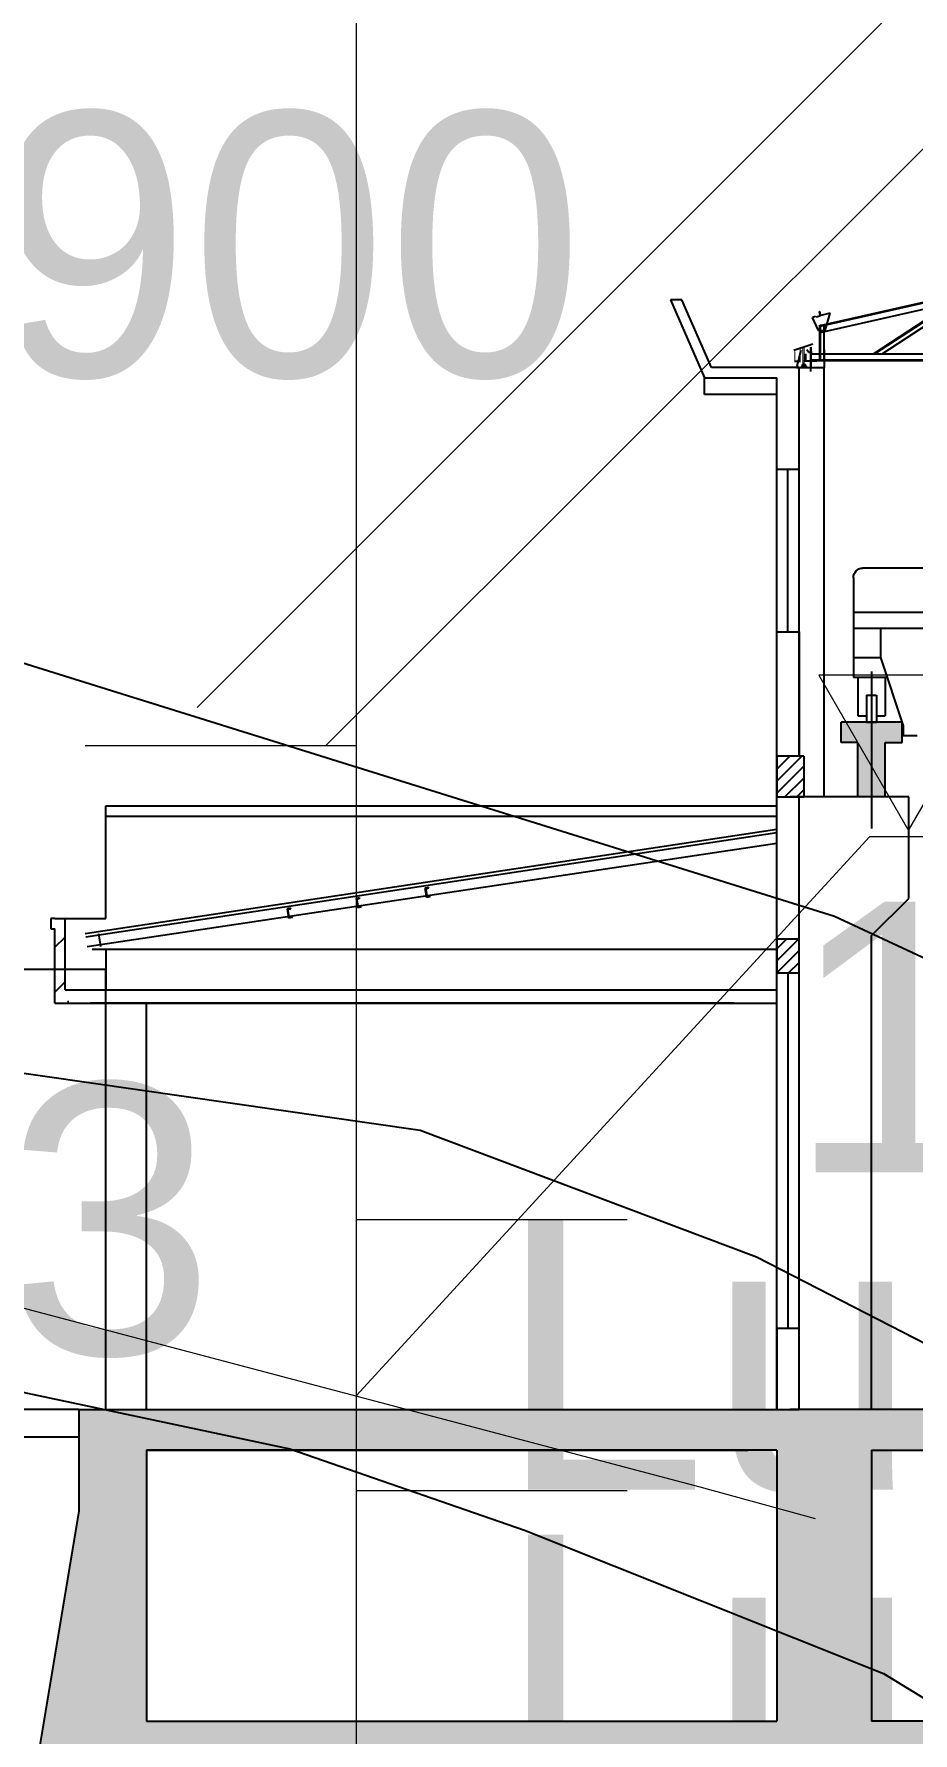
# Model space of a CAD drawing. Header units: inches. Extents: x 444671 to 463716, y 1783086 to 1794968.
# Drawn here: x 458194.8 to 458207.77, y 1784111.38 to 1784136.46 of the extents above; entities that cross this region are included whole.
import ezdxf

# ---------------------------------------------------------------- set-up
doc = ezdxf.new("R2010")
doc.units = ezdxf.units.IN
doc.header["$MEASUREMENT"] = 0
doc.linetypes.add('NG', pattern=[1.8, 0.8, -0.1, 0, -0.1, 0.8])
doc.layers.add('CONGTRINH', color=2, linetype='Continuous')
doc.layers.add('khoanmoi', color=3, linetype='Continuous')
for name, color, linetype, lineweight in [('doi', 33, 'Continuous', 25), ('DVL', 7, 'Continuous', 18), ('nuocngam', 5, 'Continuous', 20), ('tham', 145, 'Continuous', 13), ('thoc', 252, 'Continuous', 13)]:
    doc.layers.add(name, color=color, linetype=linetype, lineweight=lineweight)
doc.styles.add('25', font='', dxfattribs={"height": 5})
doc.styles.add('VNTHUONG', font='')
doc.styles.get('25').set_extended_font_data('.VnArial')
doc.styles.get('VNTHUONG').set_extended_font_data('.VnTime')
doc.linetypes.add('_lA1', pattern='A,2,-0.2,["x",Standard,S=0.1,R=0,X=-0.1,Y=-0.05],-0.1', length=2.3)
doc.linetypes.add('_lA2', pattern='A,2,-0.2,["xx",Standard,S=0.1,R=0,X=-0.1,Y=-0.05],-0.18', length=2.38)
doc.linetypes.add('_lB', pattern='A,2,-0.2,["xxx",Standard,S=0.1,R=0,X=-0.1,Y=-0.05],-0.26', length=2.46)
pattern_1 = [(44.999997, (457271.76783, 1784072.3153), (-0.088388352, 0.088388342), [])]

msp = doc.modelspace()

# ---------------------------------------------------------------- hatches: boundary and pattern name
at = {"layer": 'CONGTRINH'}
h = msp.add_hatch(dxfattribs=at)
h.set_pattern_fill('BETONGCT', color=256, scale=100, style=0)
h.set_pattern_definition([(50, (457271.7678, 1784072.3153), (0.7172602, -0.06275213), [0.075, -0.825]), (355, (457271.7678, 1784072.3153), (-0.13875134, 0.7521921), [0.06, -0.66000003]), (100.4514, (457271.8276, 1784072.3101), (0.5785094, 0.6894395), [0.0637402, -0.70114207]), (46.1842, (457271.7678, 1784072.5153), (1.0672411, -0.165519), [0.1125, -1.2375]), (96.6356, (457271.8568, 1784072.5015), (0.9346627, 0.9741178), [0.0956103, -1.0517129]), (351.1842, (457271.7678, 1784072.5153), (0.934662, 0.9741185), [0.09, -0.99]), (21, (457271.8678, 1784072.4653), (0.59690708, -0.40261886), [0.075, -0.825]), (326, (457271.8678, 1784072.4653), (0.24331534, 0.72515), [0.06, -0.66]), (71.4514, (457271.9176, 1784072.43175), (0.84022267, 0.32253047), [0.0637402, -0.70114207]), (37.499997, (457271.76783, 1784072.3153), (0.012159856, 0.33289383), [0, -0.652, 0, -0.67, 0, -0.6625]), (7.5, (457271.76783, 1784072.3153), (0.26306955, 0.39441168), [0, -0.38200002, 0, -0.63700003, 0, -0.25250001]), (327.500003, (457271.54483, 1784072.3153), (0.53382246, -0.02255487), [0, -0.25, 0, -0.78000001, 0, -1.03500001]), (317.500003, (457271.44483, 1784072.3153), (0.5831862, 0.10010498), [0, -0.325, 0, -0.518, 0, -0.735]), (44.999997, (457271.76783, 1784072.3153), (-0.3535534, 0.35355337), []), (44.999997, (457271.76783, 1784072.66885), (-0.3535534, 0.35355337), [])])
h.paths.add_polyline_path([(458224.663, 1784126.3015), (458224.213, 1784126.3015), (458224.213, 1784126.0015), (458224.463, 1784126.0015), (458224.463, 1784125.2015), (458224.663, 1784125.2015)])
h.paths.add_polyline_path([(458224.863, 1784126.0015), (458225.113, 1784126.0015), (458225.113, 1784126.3015), (458224.663, 1784126.3015), (458224.663, 1784125.2015), (458224.863, 1784125.2015)])
h.paths.add_polyline_path([(458207.6131, 1784126.3015), (458207.1631, 1784126.3015), (458207.1631, 1784125.2015), (458207.3631, 1784125.2015), (458207.3631, 1784126.0015), (458207.6131, 1784126.0015)])
h.paths.add_polyline_path([(458207.1631, 1784126.3015), (458206.7131, 1784126.3015), (458206.7131, 1784126.0015), (458206.9631, 1784126.0015), (458206.9631, 1784125.2015), (458207.1631, 1784125.2015)])
h = msp.add_hatch(dxfattribs=at)
h.set_pattern_fill('ANSI31', color=256, scale=1000, style=0)
h.set_pattern_definition(pattern_1)
h.paths.add_polyline_path([(458205.7631, 1784125.8015), (458206.0931, 1784125.8015), (458206.0931, 1784125.2015), (458205.7631, 1784125.2015)])
h.paths.add_polyline_path([(458206.0931, 1784125.8015), (458206.1631, 1784125.8015), (458206.1631, 1784125.2015), (458206.0931, 1784125.2015)])
h = msp.add_hatch(dxfattribs=at)
h.set_pattern_fill('SACNCR', color=256, scale=5000, style=0)
h.set_pattern_definition([(45, (458206.57566, 1784035.66964), (-0.3314563, 0.3314563), []), (45, (458206.9071, 1784035.66964), (-0.3314563, 0.3314563), [0, -0.46875])])
edge = h.paths.add_edge_path()
edge.add_line((458195.1131, 1784122.4531), (458195.1131, 1784122.1531))
edge.add_line((458195.1131, 1784122.1531), (458195.6131, 1784122.1531))
edge.add_line((458195.6131, 1784122.1531), (458195.6131, 1784122.3199))
edge.add_ellipse((458195.7066, 1784122.4028), major_axis=(-0.0884, 0.0884), ratio=1, start_angle=68.47083, end_angle=86.58922, ccw=False)
edge.add_line((458195.592, 1784122.3531), (458195.2631, 1784122.3531))
edge.add_line((458195.2631, 1784122.3531), (458195.2631, 1784123.4031))
edge.add_line((458195.2631, 1784123.4031), (458195.1882, 1784123.4031))
edge.add_line((458195.1882, 1784123.4031), (458195.1132, 1784123.4031))
edge.add_line((458195.1132, 1784123.4031), (458195.0532, 1784123.4031))
edge.add_line((458195.0532, 1784123.4031), (458195.0532, 1784123.2531))
edge.add_line((458195.0532, 1784123.2531), (458195.1131, 1784123.2531))
edge.add_line((458195.1131, 1784123.2531), (458195.1131, 1784122.4531))
h = msp.add_hatch(dxfattribs=at)
h.set_pattern_fill('ANSI31', color=256, scale=1000, style=0)
h.set_pattern_definition(pattern_1)
h.paths.add_polyline_path([(458205.7631, 1784123.1011), (458206.0931, 1784123.1011), (458206.0931, 1784122.6011), (458205.7631, 1784122.6011)])
h = msp.add_hatch(dxfattribs=at)
h.set_pattern_fill('BETONGCT', color=256, scale=200, style=0)
h.set_pattern_definition([(50, (457271.7678, 1784018.2081), (1.4345204, -0.1255043), [0.15, -1.65]), (355, (457271.7678, 1784018.2081), (-0.2775027, 1.5043842), [0.12, -1.32]), (100.4514, (457271.8874, 1784018.1977), (1.1570188, 1.378879), [0.1274804, -1.4022841]), (46.1842, (457271.7678, 1784018.6081), (2.1344822, -0.331038), [0.225, -2.475]), (96.6356, (457271.9457, 1784018.5805), (1.8693255, 1.9482356), [0.1912206, -2.103426]), (351.1842, (457271.7678, 1784018.6081), (1.869324, 1.948237), [0.18, -1.98]), (21, (457271.9678, 1784018.5081), (1.1938142, -0.8052377), [0.15, -1.65]), (326, (457271.9678, 1784018.5081), (0.4866307, 1.4503), [0.12, -1.32]), (71.4514, (457272.0673, 1784018.441), (1.6804453, 0.645061), [0.1274804, -1.4022841]), (37.499997, (457271.7678, 1784018.2081), (0.0243197, 0.66578766), [0, -1.304, 0, -1.34, 0, -1.325]), (7.5, (457271.7678, 1784018.2081), (0.5261391, 0.78882337), [0, -0.76400003, 0, -1.27400006, 0, -0.505]), (327.5, (457271.3218, 1784018.2081), (1.06764492, -0.04510974), [0, -0.5, 0, -1.56, 0, -2.07]), (317.5, (457271.1218, 1784018.2081), (1.1663724, 0.20020995), [0, -0.65, 0, -1.036, 0, -1.47]), (45, (457271.7678, 1784018.2081), (-0.7071068, 0.7071067), []), (45, (457271.7678, 1784018.9152), (-0.7071068, 0.7071067), [])])
h.paths.add_polyline_path([(458196.4631, 1784110.9531), (458205.7631, 1784110.9531), (458205.7631, 1784107.1531), (458207.1631, 1784107.1531), (458207.1631, 1784107.7969), (458207.1631, 1784110.9531), (458213.2627, 1784110.9531), (458213.2627, 1784107.1531), (458207.1631, 1784107.1531), (458207.1631, 1784106.5531), (458212.363, 1784106.5531), (458212.363, 1784102.3531), (458207.1631, 1784102.3531), (458207.1631, 1784102.9517), (458205.0135, 1784102.9517), (458205.6631, 1784100.3531), (458212.663, 1784100.3531), (458213.363, 1784097.5531), (458228.563, 1784097.5531), (458229.313, 1784099.0531), (458223.363, 1784099.0531), (458220.863, 1784099.5531), (458214.963, 1784099.5531), (458214.963, 1784106.2031), (458215.2628, 1784106.8681), (458215.2628, 1784108.6029), (458216.413, 1784109.1029), (458216.413, 1784109.5986), (458213.8627, 1784109.6029), (458213.8627, 1784116.1531), (458195.4631, 1784116.1531), (458195.4631, 1784114.6531), (458194.2131, 1784107.1531), (458196.4631, 1784107.1531)])
h.paths.add_polyline_path([(458196.4631, 1784111.5531), (458196.4631, 1784115.5531), (458205.7631, 1784115.5531), (458205.7631, 1784111.5531)], flags=16)
h.paths.add_polyline_path([(458207.1631, 1784111.5531), (458207.1631, 1784115.5531), (458213.2627, 1784115.5531), (458213.2627, 1784111.5531)], flags=16)
edge = h.paths.add_edge_path(flags=16)
edge.add_ellipse((458214.0272, 1784105.3529), major_axis=(0.2096, 0.2096), ratio=1, start_angle=135, end_angle=315, ccw=False)
edge.add_ellipse((458214.0272, 1784105.3529), major_axis=(-0.2096, 0.2096), ratio=1, start_angle=-135, end_angle=45, ccw=False)
h.paths.add_polyline_path([(458226.813, 1784102.8031), (458226.813, 1784103.8031), (458226.263, 1784104.3031), (458226.263, 1784111.5531), (458226.063, 1784111.5531), (458226.063, 1784116.1531), (458222.8632, 1784116.1531), (458222.8632, 1784111.2029), (458222.8632, 1784109.6029), (458220.3132, 1784109.5986), (458220.3132, 1784109.1029), (458221.4632, 1784108.6029), (458221.4632, 1784106.9024), (458221.7632, 1784106.2031), (458221.7632, 1784102.8031)])
edge = h.paths.add_edge_path(flags=16)
edge.add_ellipse((458223.0501, 1784105.3529), major_axis=(-0.4269, 0.4269), ratio=1, start_angle=-135, end_angle=45, ccw=False)
edge.add_ellipse((458223.0501, 1784105.3529), major_axis=(-0.4269, 0.4269), ratio=1, start_angle=45, end_angle=225, ccw=False)
h.paths.add_polyline_path([(458223.463, 1784107.1531), (458223.463, 1784110.9531), (458224.663, 1784110.9531), (458224.663, 1784107.1531)], flags=16)
h.paths.add_polyline_path([(458223.4632, 1784111.5531), (458224.663, 1784111.5531), (458224.663, 1784115.5531), (458223.4632, 1784115.5531)], flags=17)

# ---------------------------------------------------------------- linework, layer by layer
for p, q in [((458216.313, 1784134.4002), (458206.4001, 1784132.1562)), ((458216.1993, 1784134.3638), (458206.4001, 1784132.146)), ((458216.1437, 1784134.2587), (458206.4001, 1784132.0537)), ((458204.3638, 1784132.5414), (458204.1984, 1784132.5414)), ((458204.1984, 1784132.5414), (458204.6998, 1784131.3895)), ((458204.8, 1784131.5395), (458204.3638, 1784132.5414)), ((458206.4049, 1784132.3111), (458206.393, 1784132.363)), ((458206.395, 1784132.3663), (458206.3982, 1784132.367)), ((458206.4139, 1784132.2988), (458206.3982, 1784132.367)), ((458206.5501, 1784132.3404), (458206.4165, 1784132.3096)), ((458206.4801, 1784132.0874), (458206.5501, 1784132.3404)), ((458207.1926, 1784131.7435), (458208.2137, 1784132.41)), ((458207.2072, 1784131.7435), (458208.2182, 1784132.4035)), ((458207.3184, 1784131.7435), (458208.2534, 1784132.3524)), ((458206.3385, 1784132.2917), (458206.2898, 1784132.2805)), ((458206.3801, 1784132.0874), (458206.2898, 1784132.2805)), ((458206.3408, 1784132.282), (458206.3385, 1784132.2917)), ((458206.3457, 1784132.2831), (458206.3449, 1784132.2863)), ((458206.3469, 1784132.2895), (458206.3989, 1784132.3015)), ((458206.3801, 1784132.0874), (458206.4801, 1784132.0874)), ((458206.4001, 1784132.1674), (458206.4631, 1784132.1674)), ((458206.4001, 1784131.6315), (458206.4001, 1784132.1674)), ((458206.4081, 1784131.6315), (458206.4081, 1784132.1674)), ((458206.4187, 1784132.2999), (458206.4165, 1784132.3096)), ((458206.4631, 1784131.6315), (458206.4631, 1784132.1674)), ((458206.0176, 1784131.7975), (458206.2949, 1784131.8875)), ((458206.2616, 1784131.8401), (458206.2616, 1784131.5395)), ((458206.2696, 1784131.8426), (458206.2696, 1784131.5395)), ((458206.0252, 1784131.7679), (458206.0352, 1784131.7679)), ((458206.0252, 1784131.7529), (458206.0352, 1784131.7529)), ((458206.0252, 1784131.7379), (458206.0352, 1784131.7379)), ((458206.0252, 1784131.7229), (458206.0352, 1784131.7229)), ((458206.0252, 1784131.7079), (458206.0352, 1784131.7079)), ((458206.0252, 1784131.6929), (458206.0352, 1784131.6929)), ((458206.0252, 1784131.6779), (458206.0352, 1784131.6779)), ((458206.0252, 1784131.6629), (458206.0352, 1784131.6629)), ((458206.0252, 1784131.6479), (458206.0352, 1784131.6479)), ((458206.0252, 1784131.6329), (458206.0352, 1784131.6329)), ((458206.0376, 1784131.6315), (458206.1006, 1784131.6315)), ((458206.0656, 1784131.5629), (458206.1256, 1784131.7975)), ((458206.1032, 1784131.8129), (458206.1132, 1784131.8129)), ((458206.1032, 1784131.7979), (458206.1132, 1784131.7979)), ((458206.1032, 1784131.7829), (458206.1132, 1784131.7829)), ((458206.1032, 1784131.7679), (458206.1132, 1784131.7679)), ((458206.1032, 1784131.7529), (458206.1132, 1784131.7529)), ((458206.1032, 1784131.7379), (458206.1132, 1784131.7379)), ((458206.1032, 1784131.7229), (458206.1132, 1784131.7229)), ((458206.1032, 1784131.7079), (458206.1132, 1784131.7079)), ((458206.1032, 1784131.6929), (458206.1132, 1784131.6929)), ((458206.1032, 1784131.6779), (458206.1132, 1784131.6779)), ((458206.1032, 1784131.6629), (458206.1132, 1784131.6629)), ((458206.1032, 1784131.6479), (458206.1132, 1784131.6479)), ((458206.1032, 1784131.6329), (458206.1132, 1784131.6329)), ((458206.1356, 1784131.5707), (458206.1356, 1784131.5559)), ((458206.1436, 1784131.8109), (458206.1536, 1784131.8109)), ((458206.1436, 1784131.7959), (458206.1536, 1784131.7959)), ((458206.1436, 1784131.7809), (458206.1536, 1784131.7809)), ((458206.1436, 1784131.7679), (458206.1536, 1784131.7679)), ((458206.1436, 1784131.7529), (458206.1536, 1784131.7529)), ((458206.1436, 1784131.7379), (458206.1536, 1784131.7379)), ((458206.1436, 1784131.7229), (458206.1536, 1784131.7229)), ((458206.1436, 1784131.7079), (458206.1536, 1784131.7079)), ((458206.1436, 1784131.6929), (458206.1536, 1784131.6929)), ((458206.1436, 1784131.6779), (458206.1536, 1784131.6779)), ((458206.1436, 1784131.6629), (458206.1536, 1784131.6629)), ((458206.1436, 1784131.6479), (458206.1536, 1784131.6479)), ((458206.1436, 1784131.6329), (458206.1536, 1784131.6329)), ((458206.1436, 1784131.6179), (458206.1536, 1784131.6179)), ((458206.1436, 1784131.6029), (458206.1536, 1784131.6029)), ((458206.1436, 1784131.5879), (458206.1536, 1784131.5879)), ((458206.1504, 1784131.5559), (458206.1504, 1784131.5708)), ((458206.1756, 1784131.5957), (458206.1556, 1784131.5957)), ((458206.1556, 1784131.5957), (458206.1556, 1784131.5757)), ((458206.1756, 1784131.5757), (458206.1556, 1784131.5757)), ((458206.1716, 1784131.8109), (458206.1616, 1784131.8109)), ((458206.1716, 1784131.7959), (458206.1616, 1784131.7959)), ((458206.1716, 1784131.7809), (458206.1616, 1784131.7809)), ((458206.1716, 1784131.7679), (458206.1616, 1784131.7679)), ((458206.1716, 1784131.7529), (458206.1616, 1784131.7529)), ((458206.1716, 1784131.7379), (458206.1616, 1784131.7379)), ((458206.1716, 1784131.7229), (458206.1616, 1784131.7229)), ((458206.1716, 1784131.7079), (458206.1616, 1784131.7079)), ((458206.1716, 1784131.6929), (458206.1616, 1784131.6929)), ((458206.1716, 1784131.6779), (458206.1616, 1784131.6779)), ((458206.1716, 1784131.6629), (458206.1616, 1784131.6629)), ((458206.1716, 1784131.6479), (458206.1616, 1784131.6479)), ((458206.1716, 1784131.6179), (458206.1616, 1784131.6179)), ((458206.1716, 1784131.6029), (458206.1616, 1784131.6029)), ((458206.1716, 1784131.5879), (458206.1616, 1784131.5879)), ((458206.1751, 1784131.636), (458206.1751, 1784131.644)), ((458206.1851, 1784131.644), (458206.1751, 1784131.644)), ((458206.3576, 1784131.636), (458206.1751, 1784131.636)), ((458206.1756, 1784131.5957), (458206.1756, 1784131.5757)), ((458206.1808, 1784131.5559), (458206.1808, 1784131.5708)), ((458206.1896, 1784131.7435), (458206.1896, 1784131.6435)), ((458206.1956, 1784131.5707), (458206.1956, 1784131.5559)), ((458206.1973, 1784131.6366), (458206.1973, 1784131.644)), ((458206.2312, 1784131.7685), (458206.2092, 1784131.8003)), ((458206.2123, 1784131.6366), (458206.2123, 1784131.644)), ((458206.2273, 1784131.6366), (458206.2273, 1784131.644)), ((458206.2312, 1784131.7685), (458206.2863, 1784131.7685)), ((458206.2423, 1784131.6366), (458206.2423, 1784131.644)), ((458206.2516, 1784131.5729), (458206.2616, 1784131.5729)), ((458206.2573, 1784131.6366), (458206.2573, 1784131.644)), ((458206.2656, 1784131.48), (458206.2656, 1784131.8157)), ((458206.2696, 1784131.7435), (458216.1725, 1784131.7435)), ((458206.2696, 1784131.6535), (458216.313, 1784131.6535)), ((458216.313, 1784131.6435), (458206.2696, 1784131.6435)), ((458206.2796, 1784131.5729), (458206.2696, 1784131.5729)), ((458206.2723, 1784131.6366), (458206.2723, 1784131.644)), ((458206.3633, 1784131.6435), (458225.5256, 1784131.6435)), ((458206.4631, 1784131.8001), (458206.4631, 1784131.5395)), ((458204.6998, 1784131.3895), (458205.7631, 1784131.3895)), ((458204.6998, 1784131.1396), (458204.6998, 1784131.3895)), ((458206.0931, 1784131.5395), (458204.8, 1784131.5395)), ((458205.7631, 1784116.1531), (458205.7631, 1784131.3895)), ((458206.0656, 1784131.5629), (458206.0656, 1784131.5275)), ((458206.0656, 1784131.5395), (458206.4631, 1784131.5395)), ((458206.0931, 1784131.5395), (458206.4631, 1784131.5395)), ((458206.0931, 1784125.8015), (458206.0931, 1784131.5395)), ((458206.0931, 1784125.8015), (458206.0931, 1784131.5395)), ((458206.1188, 1784131.5477), (458206.1188, 1784131.5395)), ((458206.1188, 1784131.5477), (458206.2124, 1784131.5477)), ((458206.1285, 1784131.5557), (458206.1285, 1784131.5477)), ((458206.2043, 1784131.5557), (458206.1285, 1784131.5557)), ((458206.1285, 1784131.5477), (458206.2043, 1784131.5477)), ((458206.2043, 1784131.5477), (458206.2043, 1784131.5557)), ((458206.2124, 1784131.5477), (458206.2124, 1784131.5395)), ((458206.2516, 1784131.5579), (458206.2616, 1784131.5579)), ((458206.2516, 1784131.5429), (458206.2616, 1784131.5429)), ((458206.2796, 1784131.5579), (458206.2696, 1784131.5579)), ((458206.2796, 1784131.5429), (458206.2696, 1784131.5429)), ((458206.3857, 1784131.5395), (458206.3857, 1784131.5275)), ((458206.4631, 1784125.2015), (458206.4631, 1784131.5395)), ((458205.7631, 1784131.1396), (458204.6998, 1784131.1396)), ((458205.7631, 1784130.0395), (458206.0931, 1784130.0395)), ((458205.9281, 1784127.6395), (458205.9281, 1784130.0395)), ((458214.4132, 1784128.5789), (458207.0298, 1784128.5789)), ((458206.8965, 1784128.4352), (458206.8965, 1784126.9699)), ((458214.4132, 1784127.9247), (458206.8965, 1784127.9247)), ((458205.7631, 1784125.2015), (458205.7631, 1784127.6395)), ((458205.7631, 1784127.6395), (458206.0931, 1784127.6395)), ((458206.0931, 1784127.6395), (458206.0931, 1784125.8015)), ((458214.4132, 1784127.6882), (458206.8965, 1784127.6882)), ((458207.2965, 1784127.6882), (458207.2965, 1784127.2572)), ((458206.8965, 1784127.2572), (458207.2965, 1784127.2572)), ((458207.1631, 1784127.0523), (458207.1631, 1784124.7348)), ((458207.2965, 1784127.2572), (458207.6298, 1784126.2516)), ((458206.8965, 1784126.9699), (458207.3917, 1784126.9699)), ((458206.9631, 1784126.9699), (458206.9631, 1784126.3952)), ((458207.3631, 1784126.9699), (458207.3631, 1784126.3952)), ((458207.0881, 1784126.7015), (458207.0881, 1784126.3015)), ((458207.0881, 1784126.7015), (458207.2381, 1784126.7015)), ((458207.2381, 1784126.7015), (458207.2381, 1784126.3015)), ((458206.7131, 1784126.0015), (458206.7131, 1784126.3015)), ((458207.6131, 1784126.3015), (458206.7131, 1784126.3015)), ((458206.9631, 1784126.3952), (458207.0881, 1784126.3952)), ((458207.0881, 1784126.3015), (458207.2381, 1784126.3015)), ((458207.2381, 1784126.3952), (458207.3631, 1784126.3952)), ((458207.6131, 1784126.0015), (458207.6131, 1784126.3015)), ((458207.6298, 1784126.2516), (458207.6298, 1784126.1079)), ((458207.6298, 1784126.1079), (458207.8381, 1784126.1079)), ((458206.1631, 1784125.8015), (458205.7631, 1784125.8015)), ((458205.7631, 1784125.8015), (458205.7631, 1784125.2015)), ((458206.1631, 1784125.8015), (458206.1631, 1784125.2015)), ((458206.9631, 1784126.0015), (458206.7131, 1784126.0015)), ((458206.9631, 1784125.2015), (458206.9631, 1784126.0015)), ((458207.3631, 1784126.0015), (458207.6131, 1784126.0015)), ((458207.3631, 1784125.2015), (458207.3631, 1784126.0015)), ((458195.8631, 1784123.4031), (458195.8631, 1784125.0676)), ((458195.8631, 1784125.0676), (458205.7631, 1784125.0676)), ((458205.7631, 1784125.2015), (458206.1631, 1784125.2015)), ((458207.7116, 1784125.2015), (458205.9631, 1784125.2015)), ((458206.0931, 1784116.1531), (458206.0931, 1784125.2015)), ((458207.3631, 1784125.2015), (458206.9631, 1784125.2015)), ((458207.7116, 1784123.7015), (458207.7116, 1784125.2015)), ((458195.8631, 1784124.9176), (458205.7631, 1784124.9176)), ((458205.7631, 1784124.7178), (458195.5601, 1784123.1786)), ((458205.7631, 1784124.6672), (458195.5676, 1784123.1292)), ((458195.5885, 1784122.9906), (458205.7631, 1784124.516)), ((458200.6251, 1784123.8619), (458200.5732, 1784123.8541)), ((458200.5732, 1784123.8541), (458200.5939, 1784123.7157)), ((458200.5857, 1784123.8299), (458200.5988, 1784123.7425)), ((458200.5988, 1784123.8495), (458200.6244, 1784123.8558)), ((458200.6251, 1784123.8619), (458200.6257, 1784123.8578)), ((458198.5913, 1784123.5551), (458198.5394, 1784123.5473)), ((458198.5394, 1784123.5473), (458198.5602, 1784123.4089)), ((458198.565, 1784123.5427), (458198.5906, 1784123.549)), ((458198.5913, 1784123.5551), (458198.5919, 1784123.551)), ((458199.6082, 1784123.7085), (458199.5563, 1784123.7007)), ((458199.5563, 1784123.7007), (458199.577, 1784123.5623)), ((458199.5688, 1784123.6765), (458199.5819, 1784123.5891)), ((458199.629, 1784123.5701), (458199.577, 1784123.5623)), ((458199.5819, 1784123.6961), (458199.6075, 1784123.7024)), ((458199.6001, 1784123.5742), (458199.6265, 1784123.5757)), ((458199.6082, 1784123.7085), (458199.6088, 1784123.7044)), ((458199.629, 1784123.5701), (458199.6283, 1784123.5742)), ((458200.6459, 1784123.7235), (458200.5939, 1784123.7157)), ((458200.617, 1784123.7276), (458200.6434, 1784123.7291)), ((458200.6459, 1784123.7235), (458200.6452, 1784123.7276)), ((458207.1631, 1784123.153), (458207.7116, 1784123.7015)), ((458195.1132, 1784123.4031), (458195.0532, 1784123.4031)), ((458195.0532, 1784123.4031), (458195.0532, 1784123.2531)), ((458195.1132, 1784123.4031), (458195.1132, 1784123.4031)), ((458195.1132, 1784123.4031), (458195.2631, 1784123.4031)), ((458195.1882, 1784123.4031), (458195.8631, 1784123.4031)), ((458195.2631, 1784122.3531), (458195.2631, 1784123.4031)), ((458198.5519, 1784123.5231), (458198.565, 1784123.4357)), ((458198.6117, 1784123.419), (458198.5598, 1784123.4111)), ((458198.5829, 1784123.4231), (458198.6093, 1784123.4246)), ((458198.6117, 1784123.419), (458198.6111, 1784123.4231)), ((458195.0532, 1784123.2531), (458195.1131, 1784123.2531)), ((458195.1131, 1784122.4531), (458195.1131, 1784123.2531)), ((458195.7885, 1784122.9906), (458195.7601, 1784123.1786)), ((458206.0931, 1784123.1011), (458205.7631, 1784123.1011)), ((458205.7631, 1784123.1011), (458205.7631, 1784122.6011)), ((458206.0931, 1784122.6011), (458206.0931, 1784123.1011)), ((458207.1631, 1784116.1531), (458207.1631, 1784123.153)), ((458195.6631, 1784122.9531), (458205.7631, 1784122.9531)), ((458195.8631, 1784122.9531), (458195.8631, 1784122.3531)), ((458195.8631, 1784122.6531), (458187.8631, 1784122.6531)), ((458195.8631, 1784116.1531), (458195.8631, 1784122.6531)), ((458205.7631, 1784122.6011), (458206.0931, 1784122.6011)), ((458205.9281, 1784122.6011), (458205.9281, 1784117.3531)), ((458195.1131, 1784122.1531), (458195.1131, 1784122.4531)), ((458195.2631, 1784122.3531), (458195.8631, 1784122.3531)), ((458195.6631, 1784122.3531), (458205.7631, 1784122.3531)), ((458195.1131, 1784122.1531), (458195.8631, 1784122.1531)), ((458195.6383, 1784122.1531), (458205.7631, 1784122.1531)), ((458205.1383, 1784122.1531), (458195.6383, 1784122.1531)), ((458196.4631, 1784116.1531), (458196.4631, 1784122.1531)), ((458206.0931, 1784117.3531), (458205.7631, 1784117.3531)), ((458205.7631, 1784117.3531), (458205.7631, 1784116.1531)), ((458206.0931, 1784116.1531), (458206.0931, 1784117.3531)), ((458195.4631, 1784116.1531), (458184.9895, 1784116.1531)), ((458195.4631, 1784116.1531), (458195.4631, 1784114.6531)), ((458195.4631, 1784116.1531), (458205.9382, 1784116.1531)), ((458205.7631, 1784116.1531), (458206.0931, 1784116.1531)), ((458207.1631, 1784116.1531), (458205.9631, 1784116.1531)), ((458213.8627, 1784116.1531), (458207.1631, 1784116.1531)), ((458196.4631, 1784115.5531), (458196.4631, 1784111.5531)), ((458205.7631, 1784115.5531), (458196.4631, 1784115.5531)), ((458196.4631, 1784115.5531), (458205.3382, 1784115.5531)), ((458205.7631, 1784115.5531), (458205.7631, 1784111.5531)), ((458207.1631, 1784115.5531), (458207.1631, 1784111.5531)), ((458207.1631, 1784115.5531), (458213.2627, 1784115.5531)), ((458195.4631, 1784114.6531), (458193.9631, 1784105.653)), ((458196.4631, 1784111.5531), (458205.7631, 1784111.5531)), ((458213.2627, 1784111.5531), (458207.1631, 1784111.5531))]:
    msp.add_line(p, q, dxfattribs=at)
msp.add_lwpolyline([(458140.763, 1784115.7529), (458195.4631, 1784115.7529)], dxfattribs=at)
for centre, major_axis, ratio, start_param, end_param in [((458206.3956, 1784132.3636), (0.00191, 0.00191), 1, 1.0113574, 2.5821537), ((458206.3475, 1784132.2869), (0.00191, 0.00191), 1, 1.0113574, 2.5821537), ((458206.3971, 1784132.3093), (-0.00566, 0.00566), 1, 2.5821537, 4.15295), ((458206.1656, 1784131.4926), (-0.0592, 0.0592), 1, -0.6655825, -0.4186436), ((458206.1431, 1784131.5526), (0.0139, 0.0139), 1, 0.4041442, 1.1769939), ((458206.1656, 1784131.5165), (0.0395, 0.0395), 1, 0.5115055, 1.0615597), ((458206.1656, 1784131.4926), (0.0592, 0.0592), 1, 0.4186436, 0.6655825), ((458206.1881, 1784131.5526), (0.0139, 0.0139), 1, 0.3938024, 1.1666521), ((458200.603, 1784123.8325), (-0.0124, 0.0124), 1, -0.5427936, 0.9342086), ((458200.624, 1784123.8575), (0.00124, 0.00124), 1, 4.1695954, 5.6465975), ((458198.5692, 1784123.5257), (-0.0124, 0.0124), 1, -0.5427936, 0.9342086), ((458198.5902, 1784123.5507), (-0.00124, 0.00124), 1, 2.5987991, 4.0758013), ((458199.5861, 1784123.6791), (0.0124, 0.0124), 1, 1.0280028, 2.5050049), ((458199.5992, 1784123.5917), (-0.0124, 0.0124), 1, 0.9342086, 2.4112108), ((458199.6071, 1784123.7041), (0.00124, 0.00124), 1, 4.1695954, 5.6465975), ((458199.6266, 1784123.5739), (0.00124, 0.00124), 1, 5.6465976, 7.1235998), ((458200.6161, 1784123.7451), (0.0124, 0.0124), 1, 2.5050049, 3.9820072), ((458200.6435, 1784123.7273), (0.00124, 0.00124), 1, 5.6465976, 7.1235998), ((458198.5819, 1784123.4406), (0.0124, 0.0124), 1, 2.5057516, 3.9827539), ((458198.6094, 1784123.4228), (-0.00124, 0.00124), 0.9999999, 4.0765479, 5.5535502)]:
    msp.add_ellipse(centre, major_axis=major_axis, ratio=ratio, start_param=start_param, end_param=end_param, dxfattribs=at)
at = {"layer": 'CONGTRINH', "extrusion": (0, 0, -1)}
msp.add_ellipse((458207.0298, 1784128.4352), major_axis=(0, 0.1437), ratio=0.9281251, start_param=-1.5707963, end_param=0, dxfattribs=at)
at = {"layer": 'doi', "linetype": '_lA1', "ltscale": 20, "flags": 128}
msp.add_lwpolyline([(458040.0896, 1784160.6649), (458047.2978, 1784157.0566), (458060.9862, 1784149.4211), (458068.0188, 1784145.6972), (458073.0078, 1784143.8352), (458084.0296, 1784139.4315), (458092.1442, 1784136.4284), (458098.3955, 1784134.5064), (458100.7998, 1784134.2061), (458102.3312, 1784134.4393), (458107.4404, 1784135.2802), (458115.6752, 1784136.9019), (458120.3036, 1784137.4425), (458122.6478, 1784137.4425), (458129.1995, 1784136.962), (458135.2103, 1784136.1211), (458141.3662, 1784134.2478), (458149.3558, 1784132.852), (458152.9851, 1784132.346), (458154.7997, 1784131.5447), (458157.7538, 1784131.9664), (458160.2436, 1784131.8821), (458174.3527, 1784130.0555), (458181.7709, 1784129.6512), (458192.7632, 1784127.7643), (458206.6182, 1784123.4376), (458216.8688, 1784118.6531), (458225.0585, 1784114.9965), (458234.7021, 1784113.1771), (458245.5596, 1784110.6837), (458253.4499, 1784110.549), (458265.8896, 1784111.0839), (458271.2846, 1784111.1513), (458278.6354, 1784110.7469), (458282.277, 1784110.2078), (458284.7722, 1784109.3318), (458290.3021, 1784108.0514)], dxfattribs=at)
at = {"layer": 'doi', "linetype": '_lA2', "ltscale": 20, "flags": 128}
msp.add_lwpolyline([(458040.5286, 1784158.9229), (458059.2956, 1784149.033), (458069.0574, 1784144.4808), (458084.2173, 1784137.8798), (458091.8641, 1784134.8721), (458100.5684, 1784131.7832), (458105.6119, 1784131.9458), (458120.2154, 1784131.93), (458128.3502, 1784131.2797), (458136.8104, 1784129.9791), (458138.112, 1784129.3288), (458141.1219, 1784128.1908), (458149.4462, 1784126.8805), (458154.0017, 1784126.3116), (458156.8941, 1784124.9407), (458159.1267, 1784125.7425), (458161.8111, 1784125.7425), (458174.1761, 1784124.198), (458179.7079, 1784123.4665), (458193.1805, 1784121.3351), (458200.5019, 1784120.2784), (458205.4642, 1784118.4088), (458214.3312, 1784113.8567), (458225.514, 1784108.3108), (458230.6389, 1784106.9289), (458240.6448, 1784104.1651), (458245.394, 1784103.3745), (458247.2787, 1784103.7169), (458253.7325, 1784105.2578), (458258.3587, 1784107.027), (458264.6983, 1784109.0815), (458269.3245, 1784110.4512), (458270.1812, 1784110.5083), (458272.6371, 1784110.2229), (458280.5332, 1784108.7681), (458282.8784, 1784107.8237), (458283.8486, 1784107.1374), (458284.3052, 1784106.6873), (458285.1177, 1784106.9304), (458287.7855, 1784106.594), (458290.3603, 1784106.1116)], dxfattribs=at)
at = {"layer": 'doi', "linetype": '_lB', "ltscale": 20, "flags": 128}
msp.add_lwpolyline([(458162.3852, 1784120.7332), (458163.1915, 1784121.1373), (458163.9919, 1784121.3659), (458165.6691, 1784121.3277), (458170.0857, 1784120.7844), (458172.8798, 1784120.1848), (458179.2408, 1784119.2666), (458188.2583, 1784117.7656), (458198.5773, 1784115.5762), (458202.0405, 1784114.3756), (458207.3414, 1784112.2569), (458220.664, 1784104.1112), (458225.5409, 1784101.0036), (458233.9515, 1784096.978), (458241.5141, 1784095.4949), (458247.4511, 1784095.2124), (458252.8225, 1784096.413), (458261.2002, 1784102.2733), (458268.1267, 1784107.2171), (458270.4591, 1784107.5702), (458273.4982, 1784107.3584), (458279.0111, 1784106.4402), (458281.0366, 1784105.7199)], dxfattribs=at)
at = {"layer": 'khoanmoi', "linetype": 'ByBlock', "lineweight": 13, "ltscale": 0.03}
msp.add_lwpolyline([(458199.5569, 1784139.9553), (458199.5569, 1784109.9553)], dxfattribs=at)
at = {"layer": 'nuocngam', "linetype": 'NG', "ltscale": 20, "flags": 128}
msp.add_lwpolyline([(457300.5286, 1784360.6853), (457311.3342, 1784358.1369), (457358.0311, 1784346.1648), (457373.5407, 1784339.5316), (457390.6467, 1784328.687), (457408.1311, 1784318.2048), (457444.3396, 1784299.1003), (457481.7199, 1784281.8757), (457515.1545, 1784266.9338), (457552.4308, 1784250.688), (457579.4815, 1784237.9913), (457599.6253, 1784230.5204), (457615.6816, 1784227.6789), (457639.0995, 1784224.2375), (457668.0275, 1784221.4843), (457702.094, 1784217.1053), (457730.1036, 1784217.3347), (457762.2132, 1784222.3272), (457788.7138, 1784227.4945), (457823.94, 1784232.6617), (457853.7907, 1784234.2702), (457880.9375, 1784232.0095), (457916.2515, 1784224.5076), (457937.5411, 1784216.4648), (457991.5119, 1784185.159), (458038.3118, 1784161.5645), (458045.8958, 1784157.2847), (458067.9211, 1784145.3348), (458086.3185, 1784139.2327), (458104.4287, 1784134.0036), (458122.5902, 1784131.3438), (458143.3083, 1784128.5137), (458164.6011, 1784124.4459), (458185.6852, 1784120.0219), (458204.6295, 1784115.0153), (458226.3179, 1784109.0303), (458244.0951, 1784107.0286), (458264.8768, 1784105.7776), (458281.9029, 1784104.7767), (458290.3569, 1784104.2387)], dxfattribs=at)
at = {"layer": 'nuocngam'}
msp.add_lwpolyline([(458207.7096, 1784124.7028), (458209.0349, 1784126.9983), (458206.3843, 1784126.9983)], close=True, dxfattribs=at)
msp.add_lwpolyline([(458199.5569, 1784116.3559), (458207.1368, 1784124.6167), (458222.3029, 1784124.6167)], dxfattribs=at)
at = {"layer": 'tham'}
for points in [[(458199.5569, 1784125.9553), (458195.5569, 1784125.9553)], [(458203.5569, 1784118.9553), (458199.5569, 1784118.9553)], [(458203.5569, 1784114.9553), (458199.5569, 1784114.9553)]]:
    msp.add_lwpolyline(points, dxfattribs=at)
at = {"layer": 'thoc'}
for p, q in [((458207.5763, 1784136.889), (458197.2093, 1784126.522)), ((458209.3931, 1784136.2405), (458199.1047, 1784125.9522))]:
    msp.add_line(p, q, dxfattribs=at)

# ---------------------------------------------------------------- texts
at = {"layer": 'DVL', "insert": (458183.9173, 1784135.3104), "char_height": 3.9, "width": 40, "attachment_point": 1, "style": 'VNTHUONG'}
msp.add_mtext('{\\fGeo TimesP|b0|i0|c0|p34;¾=1900}', dxfattribs=at)
at = {"layer": 'nuocngam', "insert": (458205.912, 1784130.3229), "char_height": 4, "width": 21.591598, "attachment_point": 1, "style": '25'}
msp.add_mtext('  78.00\\P15.02.07', dxfattribs=at)
at = {"layer": 'tham', "char_height": 4, "width": 25, "attachment_point": 1, "style": '25'}
for s, insert in [('K=0.073', (458176.508, 1784120.971)), ('Lu=2.00', (458201.6377, 1784118.9692)), ('Lu=1.70', (458201.6377, 1784114.3069))]:
    msp.add_mtext(s, dxfattribs=dict(at, insert=insert))

doc.saveas('drawing.dxf')
